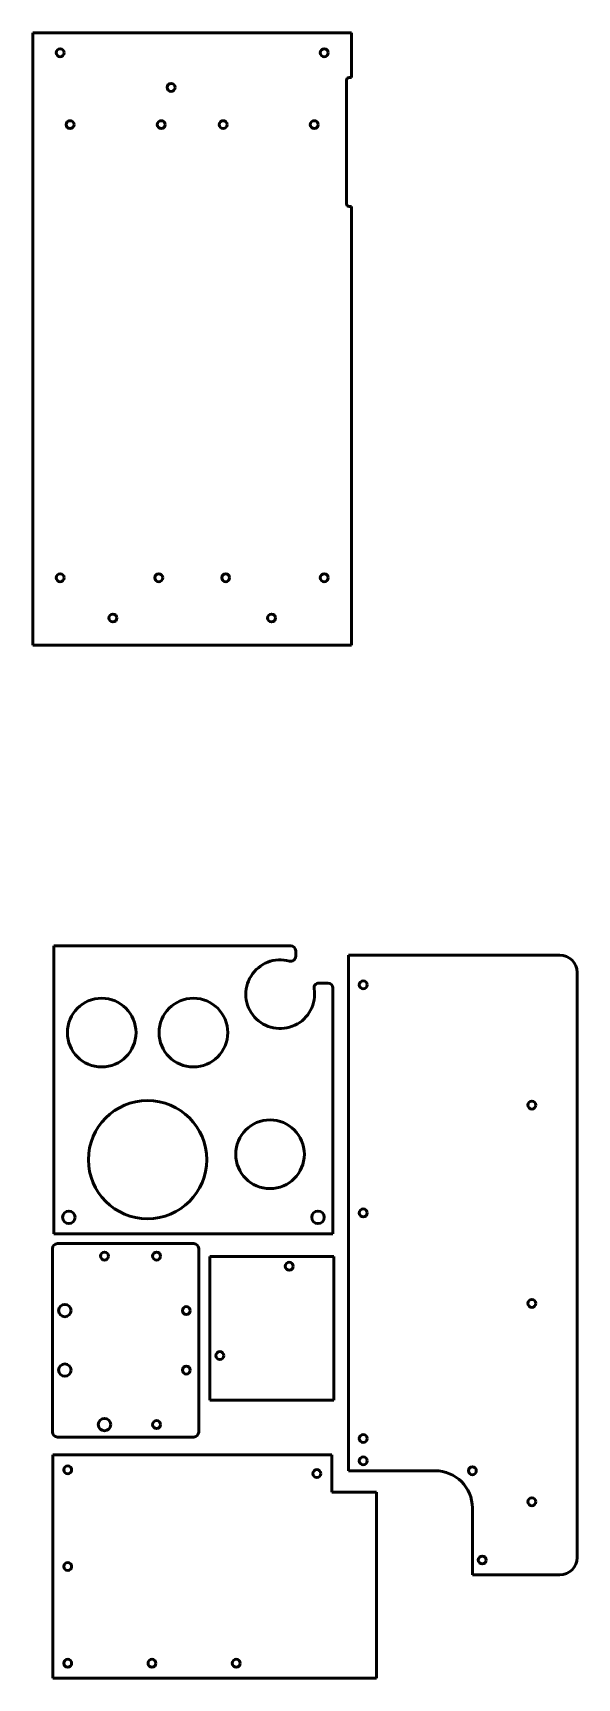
# Model space of a CAD drawing. Header units: millimetres. Extents: x 101 to 321, y 93 to 757.
import ezdxf

# ---------------------------------------------------------------- set-up
doc = ezdxf.new("R2010")
doc.units = ezdxf.units.MM
doc.layers.add('Visible (ISO)', color=7, linetype='Continuous', lineweight=50)

msp = doc.modelspace()

# ---------------------------------------------------------------- linework, layer by layer
at = {"layer": 'Visible (ISO)'}
for p, q in [((101.21, 756.92), (101.21, 509.92)), ((229.71, 756.92), (101.21, 756.92)), ((229.71, 738.92), (229.71, 756.92)), ((227.71, 687.92), (227.71, 737.92)), ((228.71, 738.92), (229.71, 738.92)), ((229.71, 686.92), (228.71, 686.92)), ((229.71, 509.92), (229.71, 686.92)), ((101.21, 509.92), (229.71, 509.92)), ((205.2, 388.68), (109.7, 388.68)), ((109.7, 388.68), (109.7, 272.48)), ((207.2, 384.45), (207.2, 386.68)), ((313.71, 384.95), (228.46, 384.95)), ((228.46, 384.95), (228.46, 176.95)), ((220.2, 373.68), (216.6, 373.68)), ((222.2, 272.48), (222.2, 371.68)), ((320.71, 141.95), (320.71, 377.95)), ((109.7, 272.48), (222.2, 272.48)), ((109.09, 266.56), (109.09, 192.56)), ((166.09, 268.56), (111.09, 268.56)), ((168.09, 192.56), (168.09, 266.56)), ((172.61, 263.42), (172.61, 205.42)), ((222.61, 263.42), (172.61, 263.42)), ((222.61, 205.42), (222.61, 263.42)), ((172.61, 205.42), (222.61, 205.42)), ((111.09, 190.56), (166.09, 190.56)), ((221.74, 183.32), (109.24, 183.32)), ((109.24, 183.32), (109.24, 93.32)), ((221.74, 168.32), (221.74, 183.32)), ((228.46, 176.95), (263.46, 176.95)), ((221.74, 168.32), (239.74, 168.32)), ((239.74, 168.32), (239.74, 93.32)), ((278.46, 161.95), (278.46, 134.95)), ((278.46, 134.95), (313.71, 134.95)), ((109.24, 93.32), (239.74, 93.32))]:
    msp.add_line(p, q, dxfattribs=at)
for centre, radius in [((112.21, 748.92), 1.6), ((218.71, 748.92), 1.6), ((156.96, 734.92), 1.6), ((116.21, 719.92), 1.6), ((152.96, 719.92), 1.6), ((177.96, 719.92), 1.6), ((214.71, 719.92), 1.6), ((112.21, 537.17), 1.6), ((151.96, 537.17), 1.6), ((178.96, 537.17), 1.6), ((218.71, 537.17), 1.6), ((133.46, 520.92), 1.6), ((197.46, 520.92), 1.6), ((234.46, 372.95), 1.6), ((128.95, 353.68), 13.85), ((165.95, 353.68), 13.85), ((147.45, 302.43), 23.85), ((302.46, 324.45), 1.6), ((196.85, 304.63), 13.85), ((115.7, 279.18), 2.5), ((216.2, 279.18), 2.5), ((234.46, 280.95), 1.6), ((130.09, 263.56), 1.6), ((151.09, 263.56), 1.6), ((204.61, 259.42), 1.6), ((302.46, 244.45), 1.6), ((114.09, 241.56), 2.5), ((163.09, 241.56), 1.6), ((114.09, 217.56), 2.5), ((163.09, 217.56), 1.6), ((176.61, 223.42), 1.6), ((130.09, 195.56), 2.5), ((151.09, 195.56), 1.6), ((234.46, 189.95), 1.6), ((234.46, 180.95), 1.6), ((115.24, 177.32), 1.6), ((215.74, 175.82), 1.6), ((278.46, 176.95), 1.6), ((302.46, 164.45), 1.6), ((115.24, 138.32), 1.6), ((282.46, 140.95), 1.6), ((115.24, 99.32), 1.6), ((149.24, 99.32), 1.6), ((183.24, 99.32), 1.6)]:
    msp.add_circle(centre, radius, dxfattribs=at)
for centre, radius, start, end in [((228.71, 737.92), 1, 90, 180), ((228.71, 687.92), 1, 180, 270), ((205.2, 386.68), 2, 0, 90), ((313.71, 377.95), 7, 0, 90), ((200.95, 369.18), 13.85, 74.44646, 9.07509), ((205.2, 384.45), 2, 254.44646, 0), ((216.6, 371.68), 2, 90, 189.07509), ((220.2, 371.68), 2, 0, 90), ((111.09, 266.56), 2, 90, 180), ((166.09, 266.56), 2, 0, 90), ((111.09, 192.56), 2, 180, 270), ((166.09, 192.56), 2, 270, 0), ((263.46, 161.95), 15, 0, 90), ((313.71, 141.95), 7, 270, 0)]:
    msp.add_arc(centre, radius, start, end, dxfattribs=at)

doc.saveas('drawing.dxf')
